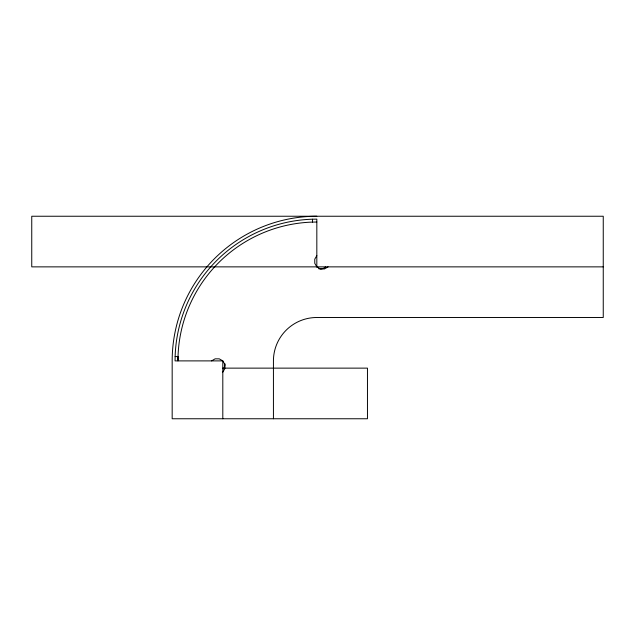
<?xml version="1.0" encoding="UTF-8"?>
<svg xmlns="http://www.w3.org/2000/svg" width="635" height="635" viewBox="0 0 635 635"><rect width="100%" height="100%" fill="white"/><g stroke="black" fill="none" stroke-linecap="round" stroke-linejoin="round"><path stroke-width="0.95" d="M177.959 359.45L178.03 356.354L177.959 360.894A138.875 138.875 0 0 1 312.285 222.099L316.825 222.028M222.806 372.15L224.861 368.586L224.861 364.466L222.806 360.894L219.234 358.838L215.114 358.838L211.55 360.894M316.825 255.619L314.769 259.183L314.769 263.303L316.825 266.867L320.397 268.93L324.517 268.93L328.081 266.867M603.25 266.867L31.75 266.867L31.75 216.241L603.25 216.241L603.25 317.5L316.825 317.5A43.394 43.394 0 0 0 273.431 360.894L273.431 418.759M175.133 356.56L178.03 356.56M222.806 368.133L367.459 368.133L367.459 418.759L172.172 418.759L172.172 360.894A144.653 144.653 0 0 1 316.825 216.241M316.825 266.867L316.825 219.131L312.19 219.21A141.764 141.764 0 0 0 175.141 356.259L175.062 360.894L222.806 360.894L222.806 418.759M312.491 219.202L312.491 222.099M325.612 266.867A7.231 7.231 0 0 1 318.627 268.74M224.853 363.601A7.231 7.231 0 0 1 223.417 368.983"/></g></svg>
